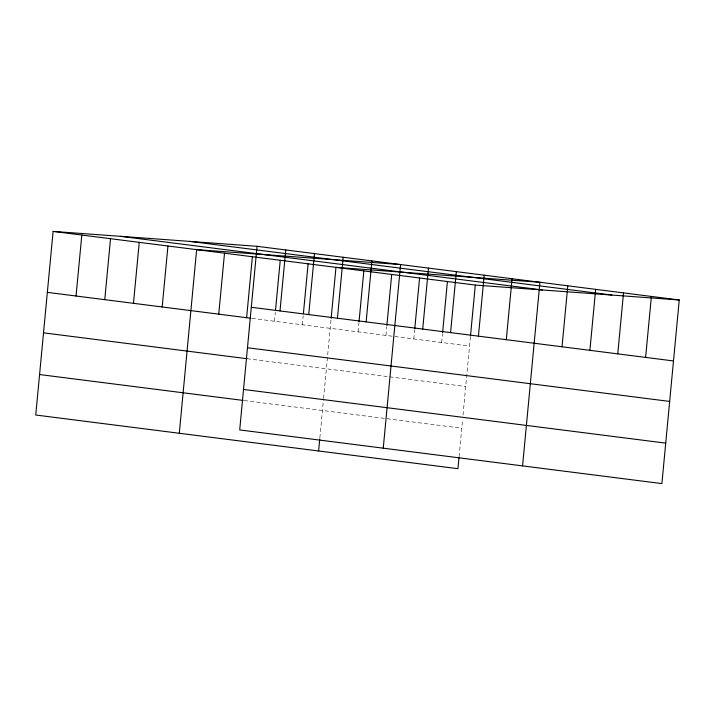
<?xml version="1.0" encoding="UTF-8"?>
<svg xmlns="http://www.w3.org/2000/svg" width="715" height="715" viewBox="0 0 715 715"><rect width="100%" height="100%" fill="white"/><g stroke="black" fill="none" stroke-linecap="round" stroke-linejoin="round"><path stroke-width="0.54" stroke-dasharray="3.58 2.68" d="M274.48 321.241L275.32 312.375M302.347 324.78L303.187 315.914M319.855 437.857L323.484 399.533M323.582 398.434L331.045 319.453M358.072 331.867L358.912 323.001M385.939 335.406L386.779 326.541M413.806 338.955L414.646 330.08M441.664 342.494L442.505 333.628M459.075 456.662L462.596 419.437M463.007 415.049L470.372 337.167M251.975 318.381L469.532 346.033M247.077 358.716L388.54 376.707M389.612 376.841L465.706 386.511M244.208 400.561L461.765 428.214"/><path stroke-width="1.07" d="M257.06 246.309L239.704 429.93L661.893 483.599L679.25 299.978L257.06 246.309L53.107 231.401L35.75 415.022L457.94 468.691L458.976 457.752M76.049 296.019L81.814 235.047M104.765 299.665L110.521 238.694M133.473 303.312L139.237 242.349M162.18 306.967L167.945 245.996M179.295 433.272L196.652 249.642L400.606 264.559L383.249 448.18M218.754 314.153L224.519 253.19M246.621 317.701L252.377 256.73M275.525 310.158L280.244 260.269M280.003 310.927L285.768 249.955M303.392 313.697L308.111 263.817M308.719 314.573L314.475 253.611M318.613 450.977L319.757 438.947M331.152 318.345L335.97 267.356L539.923 282.264L522.567 465.894M337.426 318.229L343.191 257.257M359.019 321.893L363.837 270.896M366.134 321.875L371.898 260.904M386.887 325.432L391.704 274.444M414.745 328.971L419.571 277.983M422.708 329.07L428.473 268.098M442.612 332.52L447.429 281.522M450.575 332.609L456.331 271.637M470.479 336.059L475.296 285.07L53.107 231.401M478.433 336.148L484.198 275.186M506.3 339.697L512.065 278.725M562.026 346.775L567.79 285.812M589.893 350.323L595.658 289.352M617.76 353.862L623.525 292.891M645.618 357.402L651.383 296.439M475.296 285.07L679.25 299.978M189.761 241.384L611.942 295.063M120.415 236.316L542.605 289.986M251.296 307.28L673.485 360.95M47.342 292.364L250.902 318.247M247.47 347.749L669.66 401.428M43.517 332.841L247.077 358.716M243.529 389.452L665.719 443.13M39.575 374.544L243.136 400.418"/></g></svg>
